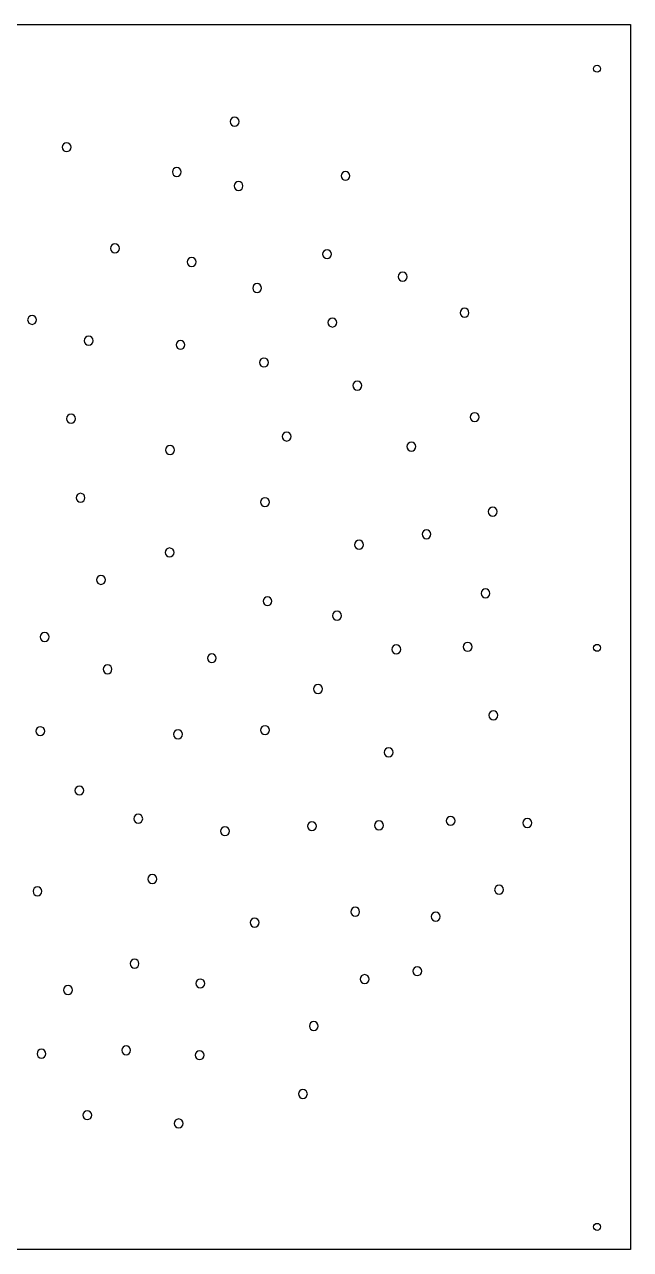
# Model space of a CAD drawing. Header units: millimetres. Extents: x -2422 to -1324, y 1673 to 2771.
# Drawn here: x -1867 to -1324, y 1673 to 2771 of the extents above; entities that cross this region are included whole.
import ezdxf

# ---------------------------------------------------------------- set-up
doc = ezdxf.new("R2010")
doc.units = ezdxf.units.MM
doc.header["$MEASUREMENT"] = 0
doc.layers.add('Make2D$visible$lines$EXPORTS', color=178, linetype='Continuous', true_color=0x000000)

msp = doc.modelspace()

# ---------------------------------------------------------------- linework, layer by layer
at = {"layer": 'Make2D$visible$lines$EXPORTS'}
msp.add_lwpolyline([(-2422, 1672.9), (-2422, 2771.1), (-1323.8, 2771.1), (-1323.8, 1672.9)], close=True, dxfattribs=at)
for centre, radius in [((-1353.8, 2731.4, 952.1), 3.12), ((-1353.8, 2212.3, 952.1), 3.12), ((-1353.8, 1693.2, 952.1), 3.13)]:
    msp.add_circle(centre, radius, dxfattribs=at)
for points in [[(-1678.7, 2688, 952.1), (-1676.5, 2688, 952.1), (-1674.7, 2686.2, 952.1), (-1674.7, 2684, 952.1), (-1674.7, 2681.8, 952.1), (-1676.5, 2680, 952.1), (-1678.7, 2680, 952.1), (-1680.9, 2680, 952.1), (-1682.7, 2681.8, 952.1), (-1682.7, 2684, 952.1), (-1682.7, 2686.2, 952.1), (-1680.9, 2688, 952.1), (-1678.7, 2688, 952.1)], [(-1829.3, 2665.1, 952.1), (-1827.1, 2665.1, 952.1), (-1825.3, 2663.3, 952.1), (-1825.3, 2661.1, 952.1), (-1825.3, 2658.8, 952.1), (-1827.1, 2657.1, 952.1), (-1829.3, 2657.1, 952.1), (-1831.5, 2657.1, 952.1), (-1833.3, 2658.8, 952.1), (-1833.3, 2661.1, 952.1), (-1833.3, 2663.3, 952.1), (-1831.5, 2665.1, 952.1), (-1829.3, 2665.1, 952.1)], [(-1730.5, 2642.9, 952.1), (-1728.3, 2642.9, 952.1), (-1726.5, 2641.1, 952.1), (-1726.5, 2638.9, 952.1), (-1726.5, 2636.7, 952.1), (-1728.3, 2634.9, 952.1), (-1730.5, 2634.9, 952.1), (-1732.7, 2634.9, 952.1), (-1734.5, 2636.7, 952.1), (-1734.5, 2638.9, 952.1), (-1734.5, 2641.1, 952.1), (-1732.7, 2642.9, 952.1), (-1730.5, 2642.9, 952.1)], [(-1579.3, 2639.4, 952.1), (-1577.1, 2639.4, 952.1), (-1575.3, 2637.6, 952.1), (-1575.3, 2635.4, 952.1), (-1575.3, 2633.2, 952.1), (-1577.1, 2631.4, 952.1), (-1579.3, 2631.4, 952.1), (-1581.5, 2631.4, 952.1), (-1583.3, 2633.2, 952.1), (-1583.3, 2635.4, 952.1), (-1583.3, 2637.6, 952.1), (-1581.5, 2639.4, 952.1), (-1579.3, 2639.4, 952.1)], [(-1675.2, 2630.4, 952.1), (-1672.9, 2630.4, 952.1), (-1671.2, 2628.6, 952.1), (-1671.2, 2626.4, 952.1), (-1671.2, 2624.1, 952.1), (-1672.9, 2622.4, 952.1), (-1675.2, 2622.4, 952.1), (-1677.4, 2622.4, 952.1), (-1679.2, 2624.1, 952.1), (-1679.2, 2626.4, 952.1), (-1679.2, 2628.6, 952.1), (-1677.4, 2630.4, 952.1), (-1675.2, 2630.4, 952.1)], [(-1786, 2574.4, 952.1), (-1783.8, 2574.4, 952.1), (-1782, 2572.6, 952.1), (-1782, 2570.4, 952.1), (-1782, 2568.2, 952.1), (-1783.8, 2566.4, 952.1), (-1786, 2566.4, 952.1), (-1788.2, 2566.4, 952.1), (-1790, 2568.2, 952.1), (-1790, 2570.4, 952.1), (-1790, 2572.6, 952.1), (-1788.2, 2574.4, 952.1), (-1786, 2574.4, 952.1)], [(-1717.2, 2562.2, 952.1), (-1715, 2562.2, 952.1), (-1713.2, 2560.4, 952.1), (-1713.2, 2558.2, 952.1), (-1713.2, 2556, 952.1), (-1715, 2554.2, 952.1), (-1717.2, 2554.2, 952.1), (-1719.5, 2554.2, 952.1), (-1721.2, 2556, 952.1), (-1721.2, 2558.2, 952.1), (-1721.2, 2560.4, 952.1), (-1719.5, 2562.2, 952.1), (-1717.2, 2562.2, 952.1)], [(-1595.8, 2569.2, 952.1), (-1593.6, 2569.2, 952.1), (-1591.8, 2567.4, 952.1), (-1591.8, 2565.2, 952.1), (-1591.8, 2563, 952.1), (-1593.6, 2561.2, 952.1), (-1595.8, 2561.2, 952.1), (-1598, 2561.2, 952.1), (-1599.8, 2563, 952.1), (-1599.8, 2565.2, 952.1), (-1599.8, 2567.4, 952.1), (-1598, 2569.2, 952.1), (-1595.8, 2569.2, 952.1)], [(-1528.1, 2549, 952.1), (-1525.9, 2549, 952.1), (-1524.1, 2547.3, 952.1), (-1524.1, 2545, 952.1), (-1524.1, 2542.8, 952.1), (-1525.9, 2541, 952.1), (-1528.1, 2541, 952.1), (-1530.3, 2541, 952.1), (-1532.1, 2542.8, 952.1), (-1532.1, 2545, 952.1), (-1532.1, 2547.3, 952.1), (-1530.3, 2549, 952.1), (-1528.1, 2549, 952.1)], [(-1658.5, 2538.8, 952.1), (-1656.3, 2538.8, 952.1), (-1654.5, 2537, 952.1), (-1654.5, 2534.8, 952.1), (-1654.5, 2532.6, 952.1), (-1656.3, 2530.8, 952.1), (-1658.5, 2530.8, 952.1), (-1660.7, 2530.8, 952.1), (-1662.5, 2532.6, 952.1), (-1662.5, 2534.8, 952.1), (-1662.5, 2537, 952.1), (-1660.7, 2538.8, 952.1), (-1658.5, 2538.8, 952.1)], [(-1472.6, 2516.7, 952.1), (-1470.3, 2516.7, 952.1), (-1468.6, 2514.9, 952.1), (-1468.6, 2512.7, 952.1), (-1468.6, 2510.5, 952.1), (-1470.3, 2508.7, 952.1), (-1472.6, 2508.7, 952.1), (-1474.8, 2508.7, 952.1), (-1476.6, 2510.5, 952.1), (-1476.6, 2512.7, 952.1), (-1476.6, 2514.9, 952.1), (-1474.8, 2516.7, 952.1), (-1472.6, 2516.7, 952.1)], [(-1860.2, 2510.3, 952.1), (-1858, 2510.3, 952.1), (-1856.2, 2508.5, 952.1), (-1856.2, 2506.3, 952.1), (-1856.2, 2504.1, 952.1), (-1858, 2502.3, 952.1), (-1860.2, 2502.3, 952.1), (-1862.4, 2502.3, 952.1), (-1864.2, 2504.1, 952.1), (-1864.2, 2506.3, 952.1), (-1864.2, 2508.5, 952.1), (-1862.4, 2510.3, 952.1), (-1860.2, 2510.3, 952.1)], [(-1591, 2507.9, 952.1), (-1588.8, 2507.9, 952.1), (-1587, 2506.1, 952.1), (-1587, 2503.9, 952.1), (-1587, 2501.7, 952.1), (-1588.8, 2499.9, 952.1), (-1591, 2499.9, 952.1), (-1593.2, 2499.9, 952.1), (-1595, 2501.7, 952.1), (-1595, 2503.9, 952.1), (-1595, 2506.1, 952.1), (-1593.2, 2507.9, 952.1), (-1591, 2507.9, 952.1)], [(-1809.5, 2491.6, 952.1), (-1807.3, 2491.6, 952.1), (-1805.5, 2489.8, 952.1), (-1805.5, 2487.6, 952.1), (-1805.5, 2485.4, 952.1), (-1807.3, 2483.6, 952.1), (-1809.5, 2483.6, 952.1), (-1811.7, 2483.6, 952.1), (-1813.5, 2485.4, 952.1), (-1813.5, 2487.6, 952.1), (-1813.5, 2489.8, 952.1), (-1811.7, 2491.6, 952.1), (-1809.5, 2491.6, 952.1)], [(-1727.2, 2487.9, 952.1), (-1725, 2487.9, 952.1), (-1723.2, 2486.1, 952.1), (-1723.2, 2483.9, 952.1), (-1723.2, 2481.7, 952.1), (-1725, 2479.9, 952.1), (-1727.2, 2479.9, 952.1), (-1729.4, 2479.9, 952.1), (-1731.2, 2481.7, 952.1), (-1731.2, 2483.9, 952.1), (-1731.2, 2486.1, 952.1), (-1729.4, 2487.9, 952.1), (-1727.2, 2487.9, 952.1)], [(-1652.4, 2472.1, 952.1), (-1650.2, 2472.1, 952.1), (-1648.4, 2470.3, 952.1), (-1648.4, 2468.1, 952.1), (-1648.4, 2465.8, 952.1), (-1650.2, 2464.1, 952.1), (-1652.4, 2464.1, 952.1), (-1654.6, 2464.1, 952.1), (-1656.4, 2465.8, 952.1), (-1656.4, 2468.1, 952.1), (-1656.4, 2470.3, 952.1), (-1654.6, 2472.1, 952.1), (-1652.4, 2472.1, 952.1)], [(-1568.7, 2451.4, 952.1), (-1566.5, 2451.4, 952.1), (-1564.7, 2449.6, 952.1), (-1564.7, 2447.4, 952.1), (-1564.7, 2445.2, 952.1), (-1566.5, 2443.4, 952.1), (-1568.7, 2443.4, 952.1), (-1570.9, 2443.4, 952.1), (-1572.7, 2445.2, 952.1), (-1572.7, 2447.4, 952.1), (-1572.7, 2449.6, 952.1), (-1570.9, 2451.4, 952.1), (-1568.7, 2451.4, 952.1)], [(-1825.3, 2421.7, 952.1), (-1823.1, 2421.7, 952.1), (-1821.3, 2419.9, 952.1), (-1821.3, 2417.7, 952.1), (-1821.3, 2415.5, 952.1), (-1823.1, 2413.7, 952.1), (-1825.3, 2413.7, 952.1), (-1827.5, 2413.7, 952.1), (-1829.3, 2415.5, 952.1), (-1829.3, 2417.7, 952.1), (-1829.3, 2419.9, 952.1), (-1827.5, 2421.7, 952.1), (-1825.3, 2421.7, 952.1)], [(-1463.5, 2423.1, 952.1), (-1461.3, 2423.1, 952.1), (-1459.5, 2421.3, 952.1), (-1459.5, 2419.1, 952.1), (-1459.5, 2416.9, 952.1), (-1461.3, 2415.1, 952.1), (-1463.5, 2415.1, 952.1), (-1465.7, 2415.1, 952.1), (-1467.5, 2416.9, 952.1), (-1467.5, 2419.1, 952.1), (-1467.5, 2421.3, 952.1), (-1465.7, 2423.1, 952.1), (-1463.5, 2423.1, 952.1)], [(-1632, 2405.7, 952.1), (-1629.8, 2405.7, 952.1), (-1628, 2403.9, 952.1), (-1628, 2401.7, 952.1), (-1628, 2399.5, 952.1), (-1629.8, 2397.7, 952.1), (-1632, 2397.7, 952.1), (-1634.2, 2397.7, 952.1), (-1636, 2399.5, 952.1), (-1636, 2401.7, 952.1), (-1636, 2403.9, 952.1), (-1634.2, 2405.7, 952.1), (-1632, 2405.7, 952.1)], [(-1520.2, 2396.7, 952.1), (-1518, 2396.7, 952.1), (-1516.2, 2394.9, 952.1), (-1516.2, 2392.7, 952.1), (-1516.2, 2390.5, 952.1), (-1518, 2388.7, 952.1), (-1520.2, 2388.7, 952.1), (-1522.4, 2388.7, 952.1), (-1524.2, 2390.5, 952.1), (-1524.2, 2392.7, 952.1), (-1524.2, 2394.9, 952.1), (-1522.4, 2396.7, 952.1), (-1520.2, 2396.7, 952.1)], [(-1736.6, 2393.6, 952.1), (-1734.4, 2393.6, 952.1), (-1732.6, 2391.8, 952.1), (-1732.6, 2389.6, 952.1), (-1732.6, 2387.4, 952.1), (-1734.4, 2385.6, 952.1), (-1736.6, 2385.6, 952.1), (-1738.8, 2385.6, 952.1), (-1740.6, 2387.4, 952.1), (-1740.6, 2389.6, 952.1), (-1740.6, 2391.8, 952.1), (-1738.8, 2393.6, 952.1), (-1736.6, 2393.6, 952.1)], [(-1816.8, 2350.8, 952.1), (-1814.6, 2350.8, 952.1), (-1812.8, 2349, 952.1), (-1812.8, 2346.8, 952.1), (-1812.8, 2344.6, 952.1), (-1814.6, 2342.8, 952.1), (-1816.8, 2342.8, 952.1), (-1819, 2342.8, 952.1), (-1820.8, 2344.6, 952.1), (-1820.8, 2346.8, 952.1), (-1820.8, 2349, 952.1), (-1819, 2350.8, 952.1), (-1816.8, 2350.8, 952.1)], [(-1651.5, 2346.9, 952.1), (-1649.3, 2346.9, 952.1), (-1647.5, 2345.2, 952.1), (-1647.5, 2342.9, 952.1), (-1647.5, 2340.7, 952.1), (-1649.3, 2338.9, 952.1), (-1651.5, 2338.9, 952.1), (-1653.7, 2338.9, 952.1), (-1655.5, 2340.7, 952.1), (-1655.5, 2342.9, 952.1), (-1655.5, 2345.2, 952.1), (-1653.7, 2346.9, 952.1), (-1651.5, 2346.9, 952.1)], [(-1447.3, 2338.4, 952.1), (-1445.1, 2338.4, 952.1), (-1443.3, 2336.6, 952.1), (-1443.3, 2334.4, 952.1), (-1443.3, 2332.2, 952.1), (-1445.1, 2330.4, 952.1), (-1447.3, 2330.4, 952.1), (-1449.5, 2330.4, 952.1), (-1451.3, 2332.2, 952.1), (-1451.3, 2334.4, 952.1), (-1451.3, 2336.6, 952.1), (-1449.5, 2338.4, 952.1), (-1447.3, 2338.4, 952.1)], [(-1506.7, 2318.1, 952.1), (-1504.5, 2318.1, 952.1), (-1502.7, 2316.3, 952.1), (-1502.7, 2314.1, 952.1), (-1502.7, 2311.9, 952.1), (-1504.5, 2310.1, 952.1), (-1506.7, 2310.1, 952.1), (-1508.9, 2310.1, 952.1), (-1510.7, 2311.9, 952.1), (-1510.7, 2314.1, 952.1), (-1510.7, 2316.3, 952.1), (-1508.9, 2318.1, 952.1), (-1506.7, 2318.1, 952.1)], [(-1567.1, 2308.7, 952.1), (-1564.9, 2308.7, 952.1), (-1563.1, 2306.9, 952.1), (-1563.1, 2304.7, 952.1), (-1563.1, 2302.5, 952.1), (-1564.9, 2300.7, 952.1), (-1567.1, 2300.7, 952.1), (-1569.3, 2300.7, 952.1), (-1571.1, 2302.5, 952.1), (-1571.1, 2304.7, 952.1), (-1571.1, 2306.9, 952.1), (-1569.3, 2308.7, 952.1), (-1567.1, 2308.7, 952.1)], [(-1737, 2301.8, 952.1), (-1734.8, 2301.8, 952.1), (-1733, 2300, 952.1), (-1733, 2297.8, 952.1), (-1733, 2295.6, 952.1), (-1734.8, 2293.8, 952.1), (-1737, 2293.8, 952.1), (-1739.2, 2293.8, 952.1), (-1741, 2295.6, 952.1), (-1741, 2297.8, 952.1), (-1741, 2300, 952.1), (-1739.2, 2301.8, 952.1), (-1737, 2301.8, 952.1)], [(-1798.5, 2277.2, 952.1), (-1796.3, 2277.2, 952.1), (-1794.5, 2275.4, 952.1), (-1794.5, 2273.2, 952.1), (-1794.5, 2271, 952.1), (-1796.3, 2269.2, 952.1), (-1798.5, 2269.2, 952.1), (-1800.7, 2269.2, 952.1), (-1802.5, 2271, 952.1), (-1802.5, 2273.2, 952.1), (-1802.5, 2275.4, 952.1), (-1800.7, 2277.2, 952.1), (-1798.5, 2277.2, 952.1)], [(-1453.8, 2265.1, 952.1), (-1451.6, 2265.1, 952.1), (-1449.8, 2263.3, 952.1), (-1449.8, 2261.1, 952.1), (-1449.8, 2258.9, 952.1), (-1451.6, 2257.1, 952.1), (-1453.8, 2257.1, 952.1), (-1456, 2257.1, 952.1), (-1457.8, 2258.9, 952.1), (-1457.8, 2261.1, 952.1), (-1457.8, 2263.3, 952.1), (-1456, 2265.1, 952.1), (-1453.8, 2265.1, 952.1)], [(-1649.2, 2258.1, 952.1), (-1647, 2258.1, 952.1), (-1645.2, 2256.3, 952.1), (-1645.2, 2254.1, 952.1), (-1645.2, 2251.9, 952.1), (-1647, 2250.1, 952.1), (-1649.2, 2250.1, 952.1), (-1651.4, 2250.1, 952.1), (-1653.2, 2251.9, 952.1), (-1653.2, 2254.1, 952.1), (-1653.2, 2256.3, 952.1), (-1651.4, 2258.1, 952.1), (-1649.2, 2258.1, 952.1)], [(-1586.9, 2245.1, 952.1), (-1584.7, 2245.1, 952.1), (-1582.9, 2243.3, 952.1), (-1582.9, 2241.1, 952.1), (-1582.9, 2238.9, 952.1), (-1584.7, 2237.1, 952.1), (-1586.9, 2237.1, 952.1), (-1589.1, 2237.1, 952.1), (-1590.9, 2238.9, 952.1), (-1590.9, 2241.1, 952.1), (-1590.9, 2243.3, 952.1), (-1589.1, 2245.1, 952.1), (-1586.9, 2245.1, 952.1)], [(-1849, 2226, 952.1), (-1846.8, 2226, 952.1), (-1845, 2224.2, 952.1), (-1845, 2222, 952.1), (-1845, 2219.8, 952.1), (-1846.8, 2218, 952.1), (-1849, 2218, 952.1), (-1851.2, 2218, 952.1), (-1853, 2219.8, 952.1), (-1853, 2222, 952.1), (-1853, 2224.2, 952.1), (-1851.2, 2226, 952.1), (-1849, 2226, 952.1)], [(-1533.8, 2214.9, 952.1), (-1531.6, 2214.9, 952.1), (-1529.8, 2213.1, 952.1), (-1529.8, 2210.9, 952.1), (-1529.8, 2208.6, 952.1), (-1531.6, 2206.9, 952.1), (-1533.8, 2206.9, 952.1), (-1536, 2206.9, 952.1), (-1537.8, 2208.6, 952.1), (-1537.8, 2210.9, 952.1), (-1537.8, 2213.1, 952.1), (-1536, 2214.9, 952.1), (-1533.8, 2214.9, 952.1)], [(-1469.8, 2217.2, 952.1), (-1467.6, 2217.2, 952.1), (-1465.8, 2215.4, 952.1), (-1465.8, 2213.2, 952.1), (-1465.8, 2210.9, 952.1), (-1467.6, 2209.2, 952.1), (-1469.8, 2209.2, 952.1), (-1472, 2209.2, 952.1), (-1473.8, 2210.9, 952.1), (-1473.8, 2213.2, 952.1), (-1473.8, 2215.4, 952.1), (-1472, 2217.2, 952.1), (-1469.8, 2217.2, 952.1)], [(-1792.6, 2197.1, 952.1), (-1790.3, 2197.1, 952.1), (-1788.6, 2195.4, 952.1), (-1788.6, 2193.1, 952.1), (-1788.6, 2190.9, 952.1), (-1790.3, 2189.1, 952.1), (-1792.6, 2189.1, 952.1), (-1794.8, 2189.1, 952.1), (-1796.6, 2190.9, 952.1), (-1796.6, 2193.1, 952.1), (-1796.6, 2195.4, 952.1), (-1794.8, 2197.1, 952.1), (-1792.6, 2197.1, 952.1)], [(-1699.1, 2207, 952.1), (-1696.9, 2207, 952.1), (-1695.1, 2205.2, 952.1), (-1695.1, 2203, 952.1), (-1695.1, 2200.8, 952.1), (-1696.9, 2199, 952.1), (-1699.1, 2199, 952.1), (-1701.3, 2199, 952.1), (-1703.1, 2200.8, 952.1), (-1703.1, 2203, 952.1), (-1703.1, 2205.2, 952.1), (-1701.3, 2207, 952.1), (-1699.1, 2207, 952.1)], [(-1603.9, 2179.4, 952.1), (-1601.7, 2179.4, 952.1), (-1599.9, 2177.6, 952.1), (-1599.9, 2175.4, 952.1), (-1599.9, 2173.2, 952.1), (-1601.7, 2171.4, 952.1), (-1603.9, 2171.4, 952.1), (-1606.1, 2171.4, 952.1), (-1607.9, 2173.2, 952.1), (-1607.9, 2175.4, 952.1), (-1607.9, 2177.6, 952.1), (-1606.1, 2179.4, 952.1), (-1603.9, 2179.4, 952.1)], [(-1446.7, 2155.8, 952.1), (-1444.5, 2155.8, 952.1), (-1442.7, 2154.1, 952.1), (-1442.7, 2151.8, 952.1), (-1442.7, 2149.6, 952.1), (-1444.5, 2147.8, 952.1), (-1446.7, 2147.8, 952.1), (-1448.9, 2147.8, 952.1), (-1450.7, 2149.6, 952.1), (-1450.7, 2151.8, 952.1), (-1450.7, 2154.1, 952.1), (-1448.9, 2155.8, 952.1), (-1446.7, 2155.8, 952.1)], [(-1852.9, 2141.6, 952.1), (-1850.7, 2141.6, 952.1), (-1848.9, 2139.9, 952.1), (-1848.9, 2137.6, 952.1), (-1848.9, 2135.4, 952.1), (-1850.7, 2133.6, 952.1), (-1852.9, 2133.6, 952.1), (-1855.1, 2133.6, 952.1), (-1856.9, 2135.4, 952.1), (-1856.9, 2137.6, 952.1), (-1856.9, 2139.9, 952.1), (-1855.1, 2141.6, 952.1), (-1852.9, 2141.6, 952.1)], [(-1651.4, 2142.5, 952.1), (-1649.2, 2142.5, 952.1), (-1647.4, 2140.7, 952.1), (-1647.4, 2138.5, 952.1), (-1647.4, 2136.3, 952.1), (-1649.2, 2134.5, 952.1), (-1651.4, 2134.5, 952.1), (-1653.6, 2134.5, 952.1), (-1655.4, 2136.3, 952.1), (-1655.4, 2138.5, 952.1), (-1655.4, 2140.7, 952.1), (-1653.6, 2142.5, 952.1), (-1651.4, 2142.5, 952.1)], [(-1729.4, 2138.8, 952.1), (-1727.2, 2138.8, 952.1), (-1725.4, 2137, 952.1), (-1725.4, 2134.8, 952.1), (-1725.4, 2132.6, 952.1), (-1727.2, 2130.8, 952.1), (-1729.4, 2130.8, 952.1), (-1731.6, 2130.8, 952.1), (-1733.4, 2132.6, 952.1), (-1733.4, 2134.8, 952.1), (-1733.4, 2137, 952.1), (-1731.6, 2138.8, 952.1), (-1729.4, 2138.8, 952.1)], [(-1540.6, 2122.6, 952.1), (-1538.4, 2122.6, 952.1), (-1536.6, 2120.8, 952.1), (-1536.6, 2118.6, 952.1), (-1536.6, 2116.4, 952.1), (-1538.4, 2114.6, 952.1), (-1540.6, 2114.6, 952.1), (-1542.8, 2114.6, 952.1), (-1544.6, 2116.4, 952.1), (-1544.6, 2118.6, 952.1), (-1544.6, 2120.8, 952.1), (-1542.8, 2122.6, 952.1), (-1540.6, 2122.6, 952.1)], [(-1817.8, 2088.4, 952.1), (-1815.6, 2088.4, 952.1), (-1813.8, 2086.6, 952.1), (-1813.8, 2084.4, 952.1), (-1813.8, 2082.2, 952.1), (-1815.6, 2080.4, 952.1), (-1817.8, 2080.4, 952.1), (-1820, 2080.4, 952.1), (-1821.8, 2082.2, 952.1), (-1821.8, 2084.4, 952.1), (-1821.8, 2086.6, 952.1), (-1820, 2088.4, 952.1), (-1817.8, 2088.4, 952.1)], [(-1765.1, 2063.1, 952.1), (-1762.9, 2063.1, 952.1), (-1761.1, 2061.3, 952.1), (-1761.1, 2059.1, 952.1), (-1761.1, 2056.9, 952.1), (-1762.9, 2055.1, 952.1), (-1765.1, 2055.1, 952.1), (-1767.3, 2055.1, 952.1), (-1769.1, 2056.9, 952.1), (-1769.1, 2059.1, 952.1), (-1769.1, 2061.3, 952.1), (-1767.3, 2063.1, 952.1), (-1765.1, 2063.1, 952.1)], [(-1609.4, 2056.4, 952.1), (-1607.2, 2056.4, 952.1), (-1605.4, 2054.6, 952.1), (-1605.4, 2052.4, 952.1), (-1605.4, 2050.2, 952.1), (-1607.2, 2048.4, 952.1), (-1609.4, 2048.4, 952.1), (-1611.6, 2048.4, 952.1), (-1613.4, 2050.2, 952.1), (-1613.4, 2052.4, 952.1), (-1613.4, 2054.6, 952.1), (-1611.6, 2056.4, 952.1), (-1609.4, 2056.4, 952.1)], [(-1549.3, 2057.1, 952.1), (-1547.1, 2057.1, 952.1), (-1545.3, 2055.3, 952.1), (-1545.3, 2053.1, 952.1), (-1545.3, 2050.9, 952.1), (-1547.1, 2049.1, 952.1), (-1549.3, 2049.1, 952.1), (-1551.5, 2049.1, 952.1), (-1553.3, 2050.9, 952.1), (-1553.3, 2053.1, 952.1), (-1553.3, 2055.3, 952.1), (-1551.5, 2057.1, 952.1), (-1549.3, 2057.1, 952.1)], [(-1485.1, 2061.2, 952.1), (-1482.9, 2061.2, 952.1), (-1481.1, 2059.4, 952.1), (-1481.1, 2057.2, 952.1), (-1481.1, 2055, 952.1), (-1482.9, 2053.2, 952.1), (-1485.1, 2053.2, 952.1), (-1487.3, 2053.2, 952.1), (-1489.1, 2055, 952.1), (-1489.1, 2057.2, 952.1), (-1489.1, 2059.4, 952.1), (-1487.3, 2061.2, 952.1), (-1485.1, 2061.2, 952.1)], [(-1416.3, 2059.3, 952.1), (-1414, 2059.3, 952.1), (-1412.3, 2057.6, 952.1), (-1412.3, 2055.3, 952.1), (-1412.3, 2053.1, 952.1), (-1414, 2051.3, 952.1), (-1416.3, 2051.3, 952.1), (-1418.5, 2051.3, 952.1), (-1420.3, 2053.1, 952.1), (-1420.3, 2055.3, 952.1), (-1420.3, 2057.6, 952.1), (-1418.5, 2059.3, 952.1), (-1416.3, 2059.3, 952.1)], [(-1687.4, 2051.9, 952.1), (-1685.1, 2051.9, 952.1), (-1683.4, 2050.2, 952.1), (-1683.4, 2047.9, 952.1), (-1683.4, 2045.7, 952.1), (-1685.1, 2043.9, 952.1), (-1687.4, 2043.9, 952.1), (-1689.6, 2043.9, 952.1), (-1691.4, 2045.7, 952.1), (-1691.4, 2047.9, 952.1), (-1691.4, 2050.2, 952.1), (-1689.6, 2051.9, 952.1), (-1687.4, 2051.9, 952.1)], [(-1752.4, 2009, 952.1), (-1750.2, 2009, 952.1), (-1748.4, 2007.2, 952.1), (-1748.4, 2005, 952.1), (-1748.4, 2002.8, 952.1), (-1750.2, 2001, 952.1), (-1752.4, 2001, 952.1), (-1754.6, 2001, 952.1), (-1756.4, 2002.8, 952.1), (-1756.4, 2005, 952.1), (-1756.4, 2007.2, 952.1), (-1754.6, 2009, 952.1), (-1752.4, 2009, 952.1)], [(-1441.6, 1999.4, 952.1), (-1439.4, 1999.4, 952.1), (-1437.6, 1997.7, 952.1), (-1437.6, 1995.4, 952.1), (-1437.6, 1993.2, 952.1), (-1439.4, 1991.4, 952.1), (-1441.6, 1991.4, 952.1), (-1443.8, 1991.4, 952.1), (-1445.6, 1993.2, 952.1), (-1445.6, 1995.4, 952.1), (-1445.6, 1997.7, 952.1), (-1443.8, 1999.4, 952.1), (-1441.6, 1999.4, 952.1)], [(-1855.4, 1998, 952.1), (-1853.2, 1998, 952.1), (-1851.4, 1996.3, 952.1), (-1851.4, 1994, 952.1), (-1851.4, 1991.8, 952.1), (-1853.2, 1990, 952.1), (-1855.4, 1990, 952.1), (-1857.7, 1990, 952.1), (-1859.4, 1991.8, 952.1), (-1859.4, 1994, 952.1), (-1859.4, 1996.3, 952.1), (-1857.7, 1998, 952.1), (-1855.4, 1998, 952.1)], [(-1570.6, 1979.7, 952.1), (-1568.4, 1979.7, 952.1), (-1566.6, 1977.9, 952.1), (-1566.6, 1975.7, 952.1), (-1566.6, 1973.5, 952.1), (-1568.4, 1971.7, 952.1), (-1570.6, 1971.7, 952.1), (-1572.8, 1971.7, 952.1), (-1574.6, 1973.5, 952.1), (-1574.6, 1975.7, 952.1), (-1574.6, 1977.9, 952.1), (-1572.8, 1979.7, 952.1), (-1570.6, 1979.7, 952.1)], [(-1660.8, 1970, 952.1), (-1658.6, 1970, 952.1), (-1656.8, 1968.2, 952.1), (-1656.8, 1966, 952.1), (-1656.8, 1963.8, 952.1), (-1658.6, 1962, 952.1), (-1660.8, 1962, 952.1), (-1663, 1962, 952.1), (-1664.8, 1963.8, 952.1), (-1664.8, 1966, 952.1), (-1664.8, 1968.2, 952.1), (-1663, 1970, 952.1), (-1660.8, 1970, 952.1)], [(-1498.4, 1975.3, 952.1), (-1496.2, 1975.3, 952.1), (-1494.4, 1973.5, 952.1), (-1494.4, 1971.3, 952.1), (-1494.4, 1969.1, 952.1), (-1496.2, 1967.3, 952.1), (-1498.4, 1967.3, 952.1), (-1500.6, 1967.3, 952.1), (-1502.4, 1969.1, 952.1), (-1502.4, 1971.3, 952.1), (-1502.4, 1973.5, 952.1), (-1500.6, 1975.3, 952.1), (-1498.4, 1975.3, 952.1)], [(-1768.4, 1933.2, 952.1), (-1766.2, 1933.2, 952.1), (-1764.4, 1931.4, 952.1), (-1764.4, 1929.2, 952.1), (-1764.4, 1927, 952.1), (-1766.2, 1925.2, 952.1), (-1768.4, 1925.2, 952.1), (-1770.6, 1925.2, 952.1), (-1772.4, 1927, 952.1), (-1772.4, 1929.2, 952.1), (-1772.4, 1931.4, 952.1), (-1770.6, 1933.2, 952.1), (-1768.4, 1933.2, 952.1)], [(-1515, 1926.4, 952.1), (-1512.8, 1926.4, 952.1), (-1511, 1924.6, 952.1), (-1511, 1922.4, 952.1), (-1511, 1920.2, 952.1), (-1512.8, 1918.4, 952.1), (-1515, 1918.4, 952.1), (-1517.2, 1918.4, 952.1), (-1519, 1920.2, 952.1), (-1519, 1922.4, 952.1), (-1519, 1924.6, 952.1), (-1517.2, 1926.4, 952.1), (-1515, 1926.4, 952.1)], [(-1709.5, 1915.4, 952.1), (-1707.3, 1915.4, 952.1), (-1705.5, 1913.6, 952.1), (-1705.5, 1911.4, 952.1), (-1705.5, 1909.2, 952.1), (-1707.3, 1907.4, 952.1), (-1709.5, 1907.4, 952.1), (-1711.7, 1907.4, 952.1), (-1713.5, 1909.2, 952.1), (-1713.5, 1911.4, 952.1), (-1713.5, 1913.6, 952.1), (-1711.7, 1915.4, 952.1), (-1709.5, 1915.4, 952.1)], [(-1562.2, 1919.3, 952.1), (-1559.9, 1919.3, 952.1), (-1558.2, 1917.5, 952.1), (-1558.2, 1915.3, 952.1), (-1558.2, 1913.1, 952.1), (-1559.9, 1911.3, 952.1), (-1562.2, 1911.3, 952.1), (-1564.4, 1911.3, 952.1), (-1566.2, 1913.1, 952.1), (-1566.2, 1915.3, 952.1), (-1566.2, 1917.5, 952.1), (-1564.4, 1919.3, 952.1), (-1562.2, 1919.3, 952.1)], [(-1828, 1909.5, 952.1), (-1825.8, 1909.5, 952.1), (-1824, 1907.7, 952.1), (-1824, 1905.5, 952.1), (-1824, 1903.3, 952.1), (-1825.8, 1901.5, 952.1), (-1828, 1901.5, 952.1), (-1830.2, 1901.5, 952.1), (-1832, 1903.3, 952.1), (-1832, 1905.5, 952.1), (-1832, 1907.7, 952.1), (-1830.2, 1909.5, 952.1), (-1828, 1909.5, 952.1)], [(-1607.7, 1877.2, 952.1), (-1605.5, 1877.2, 952.1), (-1603.7, 1875.4, 952.1), (-1603.7, 1873.2, 952.1), (-1603.7, 1871, 952.1), (-1605.5, 1869.2, 952.1), (-1607.7, 1869.2, 952.1), (-1610, 1869.2, 952.1), (-1611.7, 1871, 952.1), (-1611.7, 1873.2, 952.1), (-1611.7, 1875.4, 952.1), (-1610, 1877.2, 952.1), (-1607.7, 1877.2, 952.1)], [(-1851.8, 1852.4, 952.1), (-1849.6, 1852.4, 952.1), (-1847.8, 1850.6, 952.1), (-1847.8, 1848.4, 952.1), (-1847.8, 1846.2, 952.1), (-1849.6, 1844.4, 952.1), (-1851.8, 1844.4, 952.1), (-1854, 1844.4, 952.1), (-1855.8, 1846.2, 952.1), (-1855.8, 1848.4, 952.1), (-1855.8, 1850.6, 952.1), (-1854, 1852.4, 952.1), (-1851.8, 1852.4, 952.1)], [(-1775.9, 1855.5, 952.1), (-1773.7, 1855.5, 952.1), (-1771.9, 1853.7, 952.1), (-1771.9, 1851.5, 952.1), (-1771.9, 1849.3, 952.1), (-1773.7, 1847.5, 952.1), (-1775.9, 1847.5, 952.1), (-1778.1, 1847.5, 952.1), (-1779.9, 1849.3, 952.1), (-1779.9, 1851.5, 952.1), (-1779.9, 1853.7, 952.1), (-1778.1, 1855.5, 952.1), (-1775.9, 1855.5, 952.1)], [(-1710.1, 1851.1, 952.1), (-1707.9, 1851.1, 952.1), (-1706.1, 1849.3, 952.1), (-1706.1, 1847.1, 952.1), (-1706.1, 1844.9, 952.1), (-1707.9, 1843.1, 952.1), (-1710.1, 1843.1, 952.1), (-1712.4, 1843.1, 952.1), (-1714.1, 1844.9, 952.1), (-1714.1, 1847.1, 952.1), (-1714.1, 1849.3, 952.1), (-1712.4, 1851.1, 952.1), (-1710.1, 1851.1, 952.1)], [(-1617.5, 1816.4, 952.1), (-1615.3, 1816.4, 952.1), (-1613.5, 1814.6, 952.1), (-1613.5, 1812.4, 952.1), (-1613.5, 1810.2, 952.1), (-1615.3, 1808.4, 952.1), (-1617.5, 1808.4, 952.1), (-1619.7, 1808.4, 952.1), (-1621.5, 1810.2, 952.1), (-1621.5, 1812.4, 952.1), (-1621.5, 1814.6, 952.1), (-1619.7, 1816.4, 952.1), (-1617.5, 1816.4, 952.1)], [(-1810.8, 1797.3, 952.1), (-1808.6, 1797.3, 952.1), (-1806.8, 1795.5, 952.1), (-1806.8, 1793.3, 952.1), (-1806.8, 1791.1, 952.1), (-1808.6, 1789.3, 952.1), (-1810.8, 1789.3, 952.1), (-1813.1, 1789.3, 952.1), (-1814.8, 1791.1, 952.1), (-1814.8, 1793.3, 952.1), (-1814.8, 1795.5, 952.1), (-1813.1, 1797.3, 952.1), (-1810.8, 1797.3, 952.1)], [(-1728.8, 1789.9, 952.1), (-1726.6, 1789.9, 952.1), (-1724.8, 1788.1, 952.1), (-1724.8, 1785.9, 952.1), (-1724.8, 1783.7, 952.1), (-1726.6, 1781.9, 952.1), (-1728.8, 1781.9, 952.1), (-1731.1, 1781.9, 952.1), (-1732.8, 1783.7, 952.1), (-1732.8, 1785.9, 952.1), (-1732.8, 1788.1, 952.1), (-1731.1, 1789.9, 952.1), (-1728.8, 1789.9, 952.1)]]:
    msp.add_open_spline(points, degree=3, knots=[1, 1, 1, 1, 2, 2, 2, 3, 3, 3, 4, 4, 4, 5, 5, 5, 5], dxfattribs=at)

doc.saveas('drawing.dxf')
